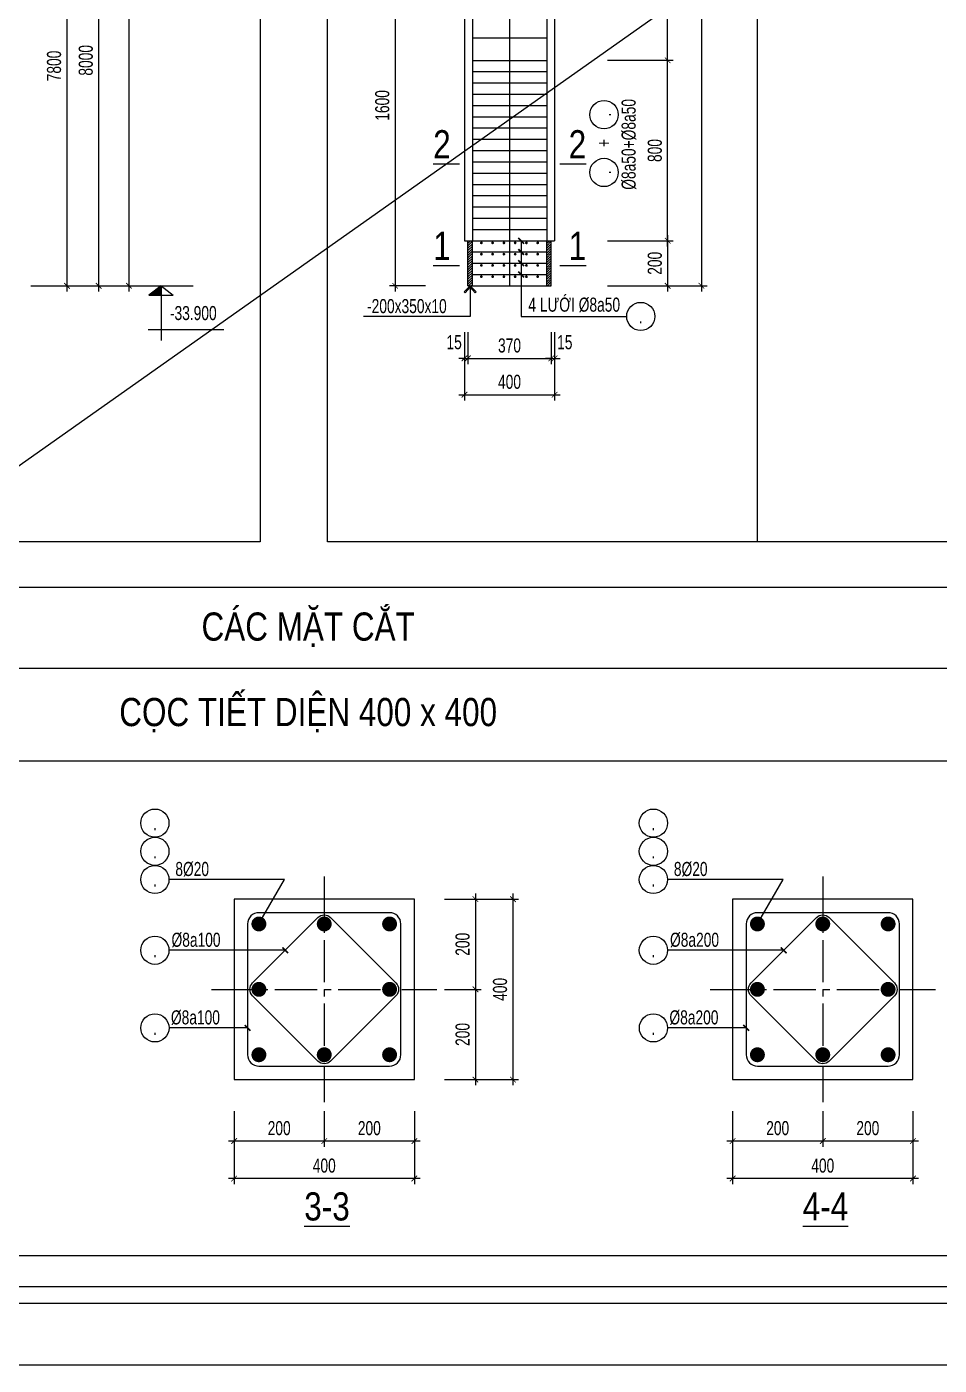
# Model space of a CAD drawing. Extents: x -24357 to 91799, y -17201 to -2351.
# Drawn here: x 76457 to 80507, y -17201 to -11265 of the extents above; entities that cross this region are included whole.
import ezdxf
from ezdxf.enums import TextEntityAlignment as Align

# ---------------------------------------------------------------- set-up
doc = ezdxf.new("R2010")
doc.units = 0
doc.header["$LTSCALE"] = 500
doc.header["$MEASUREMENT"] = 0
doc.header["$PDMODE"] = 3
doc.linetypes.add('CENTER2', pattern=[1.125, 0.75, -0.125, 0.125, -0.125])
doc.layers.get('0').update_dxf_attribs({"linetype": 'CONTINUOUS'})
doc.layers.get('DEFPOINTS').update_dxf_attribs({"linetype": 'CONTINUOUS'})
for name, color, linetype in [('CDC-KHUNGTEN', 7, 'CONTINUOUS'), ('CDC.01.AXIS', 160, 'CENTER2'), ('CDC.02.DIM', 1, 'CONTINUOUS'), ('CDC.03.BORDER', 3, 'CONTINUOUS'), ('CDC.05.STEEL', 4, 'CONTINUOUS'), ('CDC.06.TEXT', 2, 'CONTINUOUS'), ('CDC.10.HATCH', 251, 'CONTINUOUS'), ('CDC.11.NOTE', 8, 'CONTINUOUS')]:
    doc.layers.add(name, color=color, linetype=linetype)
doc.layers.add('KCS_Plotter', color=11, linetype='CONTINUOUS', plot=False)
doc.styles.add('ARIAL', font='arial.ttf', dxfattribs={"width": 0.7})
doc.dimstyles.new('DIM100-25', dxfattribs={"dimscale": 25, "dimtxt": 2.5, "dimasz": 1, "dimexe": 1, "dimexo": 0, "dimgap": 1, "dimtad": 1, "dimdec": 0, "dimlfac": 4, "dimzin": 0, "dimdsep": 46, "dimtxsty": 'ARIAL', "dimblk": 'ARCHTICK', "dimcen": 0, "dimdle": 1, "dimclrd": 1, "dimclre": 1, "dimclrt": 2, "dimadec": 0, "dimazin": 0, "dimtfac": 1, "dimtdec": 0, "dimtix": 1, "dimtmove": 2, "dimatfit": 3, "dimldrblk": 'ARCHTICK', "dimfxl": 1, "dimtolj": 1, "dimtzin": 0, "dimarcsym": 0})
doc.dimstyles.new('DIM25', dxfattribs={"dimscale": 25, "dimtxt": 2.5, "dimasz": 1, "dimexe": 1, "dimexo": 0, "dimgap": 1, "dimtad": 1, "dimdec": 0, "dimzin": 0, "dimdsep": 46, "dimtxsty": 'ARIAL', "dimblk": 'ARCHTICK', "dimcen": 0, "dimdle": 1, "dimclrd": 1, "dimclre": 1, "dimclrt": 2, "dimadec": 0, "dimazin": 0, "dimtfac": 1, "dimtdec": 0, "dimtix": 1, "dimtmove": 2, "dimatfit": 3, "dimldrblk": 'ARCHTICK', "dimfxl": 1, "dimtolj": 1, "dimtzin": 0, "dimarcsym": 0})
doc.dimstyles.new('DIM25X0.5', dxfattribs={"dimscale": 25, "dimtxt": 2.5, "dimasz": 1, "dimexe": 1, "dimexo": 0, "dimgap": 1, "dimtad": 1, "dimdec": 0, "dimlfac": 0.5, "dimzin": 0, "dimdsep": 46, "dimtxsty": 'ARIAL', "dimblk": 'ARCHTICK', "dimcen": 0, "dimdle": 1, "dimclrd": 1, "dimclre": 1, "dimclrt": 2, "dimadec": 0, "dimazin": 0, "dimtfac": 1, "dimtdec": 0, "dimtix": 1, "dimtmove": 2, "dimatfit": 3, "dimldrblk": 'ARCHTICK', "dimfxl": 1, "dimtolj": 1, "dimtzin": 0, "dimarcsym": 0})
pattern_1 = [(45, (-38121.826, -161240.184), (-5.30330086, 5.30330086), [])]

# ---------------------------------------------------------------- blocks, each defined once
blk = doc.blocks.new('_ArchTick')
at = {"color": 0, "linetype": 'ByBlock', "const_width": 0.15}
blk.add_lwpolyline([(-0.5, -0.5), (0.5, 0.5)], dxfattribs=at)
blk = doc.blocks.new('*D9')
at = {"layer": 'CDC.02.DIM', "color": 1, "lineweight": -2, "transparency": 16777216}
for p, q in [((76474.7, -4864.2), (76935.4, -4864.2)), ((76910.4, -4839.2), (76910.4, -12439.2)), ((76474.7, -12414.2), (76935.4, -12414.2))]:
    blk.add_line(p, q, dxfattribs=at)
at = {"layer": 'DEFPOINTS', "color": 0, "transparency": 16777216}
for p in [(76474.7, -4864.2), (76474.7, -12414.2), (76910.4, -12414.2)]:
    blk.add_point(p, dxfattribs=at)
at = {"layer": 'CDC.02.DIM', "color": 1, "lineweight": -2, "transparency": 16777216, "xscale": 25, "yscale": 25, "zscale": 25}
for p, rotation in [((76910.4, -4864.2), 90), ((76910.4, -12414.2), 270)]:
    blk.add_blockref('_ArchTick', p, dxfattribs=dict(at, rotation=rotation))
at = {"layer": 'CDC.02.DIM', "color": 2, "transparency": 16777216, "insert": (76853.5, -8639.2), "char_height": 62.5, "attachment_point": 5, "rotation": 90, "style": 'ARIAL'}
blk.add_mtext('\\A1;30200', dxfattribs=at)
blk = doc.blocks.new('*D31')
at = {"layer": 'CDC.02.DIM', "color": 1, "lineweight": -2, "transparency": 16777216}
for p, q in [((76635.4, -10439.2), (76635.4, -12439.2)), ((76474.7, -10464.2), (76660.4, -10464.2)), ((76474.7, -12414.2), (76660.4, -12414.2))]:
    blk.add_line(p, q, dxfattribs=at)
at = {"layer": 'DEFPOINTS', "color": 0, "transparency": 16777216}
for p in [(76474.7, -10464.2), (76474.7, -12414.2), (76635.4, -12414.2)]:
    blk.add_point(p, dxfattribs=at)
at = {"layer": 'CDC.02.DIM', "color": 1, "lineweight": -2, "transparency": 16777216, "xscale": 25, "yscale": 25, "zscale": 25}
for p, rotation in [((76635.4, -10464.2), 90), ((76635.4, -12414.2), 270)]:
    blk.add_blockref('_ArchTick', p, dxfattribs=dict(at, rotation=rotation))
at = {"layer": 'CDC.02.DIM', "color": 2, "transparency": 16777216, "insert": (76578.5, -11439.2), "char_height": 62.5, "attachment_point": 5, "rotation": 90, "style": 'ARIAL'}
blk.add_mtext('\\A1;7800', dxfattribs=at)
blk = doc.blocks.new('*D33')
at = {"layer": 'CDC.02.DIM', "color": 1, "lineweight": -2, "transparency": 16777216}
for p, q in [((76474.7, -10414.2), (76801.2, -10414.2)), ((76776.2, -10389.2), (76776.2, -12439.2)), ((76474.7, -12414.2), (76801.2, -12414.2))]:
    blk.add_line(p, q, dxfattribs=at)
at = {"layer": 'DEFPOINTS', "color": 0, "transparency": 16777216}
for p in [(76474.7, -10414.2), (76474.7, -12414.2), (76776.2, -12414.2)]:
    blk.add_point(p, dxfattribs=at)
at = {"layer": 'CDC.02.DIM', "color": 1, "lineweight": -2, "transparency": 16777216, "xscale": 25, "yscale": 25, "zscale": 25}
for p, rotation in [((76776.2, -10414.2), 90), ((76776.2, -12414.2), 270)]:
    blk.add_blockref('_ArchTick', p, dxfattribs=dict(at, rotation=rotation))
at = {"layer": 'CDC.02.DIM', "color": 2, "transparency": 16777216, "insert": (76719.3, -11414.2), "char_height": 62.5, "attachment_point": 5, "rotation": 90, "style": 'ARIAL'}
blk.add_mtext('\\A1;8000', dxfattribs=at)
blk = doc.blocks.new('*D37')
at = {"layer": 'CDC.02.DIM', "color": 1, "lineweight": -2, "transparency": 16777216}
for p, q in [((79301.4, -12239.2), (79301.4, -11389.2)), ((79034.2, -11414.2), (79326.4, -11414.2)), ((79034.2, -12214.2), (79326.4, -12214.2))]:
    blk.add_line(p, q, dxfattribs=at)
at = {"layer": 'DEFPOINTS', "color": 0, "transparency": 16777216}
for p in [(79034.2, -11414.2), (79301.4, -11414.2), (79034.2, -12214.2)]:
    blk.add_point(p, dxfattribs=at)
at = {"layer": 'CDC.02.DIM', "color": 1, "lineweight": -2, "transparency": 16777216, "xscale": 25, "yscale": 25, "zscale": 25}
for p, rotation in [((79301.4, -11414.2), 90), ((79301.4, -12214.2), 270)]:
    blk.add_blockref('_ArchTick', p, dxfattribs=dict(at, rotation=rotation))
at = {"layer": 'CDC.02.DIM', "color": 2, "transparency": 16777216, "insert": (79244.5, -11814.2), "char_height": 62.5, "attachment_point": 5, "rotation": 90, "style": 'ARIAL'}
blk.add_mtext('\\A1;800', dxfattribs=at)
blk = doc.blocks.new('*D38')
at = {"layer": 'CDC.02.DIM', "color": 1, "lineweight": -2, "transparency": 16777216}
for p, q in [((79034.2, -10414.2), (79326.4, -10414.2)), ((79301.4, -11439.2), (79301.4, -10389.2)), ((79034.2, -11414.2), (79326.4, -11414.2))]:
    blk.add_line(p, q, dxfattribs=at)
at = {"layer": 'DEFPOINTS', "color": 0, "transparency": 16777216}
for p in [(79034.2, -10414.2), (79301.4, -10414.2), (79034.2, -11414.2)]:
    blk.add_point(p, dxfattribs=at)
at = {"layer": 'CDC.02.DIM', "color": 1, "lineweight": -2, "transparency": 16777216, "xscale": 25, "yscale": 25, "zscale": 25}
for p, rotation in [((79301.4, -10414.2), 90), ((79301.4, -11414.2), 270)]:
    blk.add_blockref('_ArchTick', p, dxfattribs=dict(at, rotation=rotation))
at = {"layer": 'CDC.02.DIM', "color": 2, "transparency": 16777216, "insert": (79244.5, -10914.2), "char_height": 62.5, "attachment_point": 5, "rotation": 90, "style": 'ARIAL'}
blk.add_mtext('\\A1;1000', dxfattribs=at)
blk = doc.blocks.new('*D39')
at = {"layer": 'CDC.02.DIM', "color": 1, "lineweight": -2, "transparency": 16777216}
for p, q in [((79034.2, -12214.2), (79326.4, -12214.2)), ((79301.4, -12189.2), (79301.4, -12439.2)), ((79034.2, -12414.2), (79326.4, -12414.2))]:
    blk.add_line(p, q, dxfattribs=at)
at = {"layer": 'DEFPOINTS', "color": 0, "transparency": 16777216}
for p in [(79034.2, -12214.2), (79034.2, -12414.2), (79301.4, -12414.2)]:
    blk.add_point(p, dxfattribs=at)
at = {"layer": 'CDC.02.DIM', "color": 1, "lineweight": -2, "transparency": 16777216, "xscale": 25, "yscale": 25, "zscale": 25}
for p, rotation in [((79301.4, -12214.2), 90), ((79301.4, -12414.2), 270)]:
    blk.add_blockref('_ArchTick', p, dxfattribs=dict(at, rotation=rotation))
at = {"layer": 'CDC.02.DIM', "color": 2, "transparency": 16777216, "insert": (79244.5, -12314.2), "char_height": 62.5, "attachment_point": 5, "rotation": 90, "style": 'ARIAL'}
blk.add_mtext('\\A1;200', dxfattribs=at)
blk = doc.blocks.new('*D41')
at = {"layer": 'CDC.02.DIM', "color": 1, "lineweight": -2, "transparency": 16777216}
for p, q in [((79451.3, -4389.2), (79451.3, -12439.2)), ((79034.2, -4414.2), (79476.3, -4414.2)), ((79034.2, -12414.2), (79476.3, -12414.2))]:
    blk.add_line(p, q, dxfattribs=at)
at = {"layer": 'DEFPOINTS', "color": 0, "transparency": 16777216}
for p in [(79034.2, -4414.2), (79034.2, -12414.2), (79451.3, -12414.2)]:
    blk.add_point(p, dxfattribs=at)
at = {"layer": 'CDC.02.DIM', "color": 1, "lineweight": -2, "transparency": 16777216, "xscale": 25, "yscale": 25, "zscale": 25}
for p, rotation in [((79451.3, -4414.2), 90), ((79451.3, -12414.2), 270)]:
    blk.add_blockref('_ArchTick', p, dxfattribs=dict(at, rotation=rotation))
at = {"layer": 'CDC.02.DIM', "color": 2, "transparency": 16777216, "insert": (79394.4, -8414.2), "char_height": 62.5, "attachment_point": 5, "rotation": 90, "style": 'ARIAL'}
blk.add_mtext('\\A1;8000', dxfattribs=at)
blk = doc.blocks.new('*D45')
at = {"layer": 'CDC.02.DIM', "color": 1, "lineweight": -2, "transparency": 16777216}
for p, q in [((78399.6, -12620.3), (78399.6, -12761.1)), ((78414.6, -12620.3), (78414.6, -12761.1)), ((78399.6, -12736.1), (78374.6, -12736.1)), ((78399.6, -12736.1), (78414.6, -12736.1)), ((78414.6, -12736.1), (78439.6, -12736.1))]:
    blk.add_line(p, q, dxfattribs=at)
at = {"layer": 'DEFPOINTS', "color": 0, "transparency": 16777216}
for p in [(78399.6, -12620.3), (78414.6, -12620.3), (78414.6, -12736.1)]:
    blk.add_point(p, dxfattribs=at)
at = {"layer": 'CDC.02.DIM', "color": 1, "lineweight": -2, "transparency": 16777216, "xscale": 25, "yscale": 25, "zscale": 25}
blk.add_blockref('_ArchTick', (78399.6, -12736.1), dxfattribs=at)
at = {"layer": 'CDC.02.DIM', "color": 1, "lineweight": -2, "transparency": 16777216, "xscale": 25, "yscale": 25, "zscale": 25, "rotation": 180}
blk.add_blockref('_ArchTick', (78414.6, -12736.1), dxfattribs=at)
at = {"layer": 'CDC.02.DIM', "color": 2, "transparency": 16777216, "insert": (78353.8, -12664.6), "char_height": 62.5, "attachment_point": 5, "style": 'ARIAL'}
blk.add_mtext('\\A1;15', dxfattribs=at)
blk = doc.blocks.new('*D46')
at = {"layer": 'CDC.02.DIM', "color": 1, "lineweight": -2, "transparency": 16777216}
for p, q in [((78414.6, -12620.3), (78414.6, -12761.1)), ((78784.6, -12620.3), (78784.6, -12761.1)), ((78389.6, -12736.1), (78809.6, -12736.1))]:
    blk.add_line(p, q, dxfattribs=at)
at = {"layer": 'DEFPOINTS', "color": 0, "transparency": 16777216}
for p in [(78414.6, -12620.3), (78784.6, -12620.3), (78784.6, -12736.1)]:
    blk.add_point(p, dxfattribs=at)
at = {"layer": 'CDC.02.DIM', "color": 1, "lineweight": -2, "transparency": 16777216, "xscale": 25, "yscale": 25, "zscale": 25, "rotation": 180}
blk.add_blockref('_ArchTick', (78414.6, -12736.1), dxfattribs=at)
at = {"layer": 'CDC.02.DIM', "color": 1, "lineweight": -2, "transparency": 16777216, "xscale": 25, "yscale": 25, "zscale": 25}
blk.add_blockref('_ArchTick', (78784.6, -12736.1), dxfattribs=at)
at = {"layer": 'CDC.02.DIM', "color": 2, "transparency": 16777216, "insert": (78599.6, -12679.2), "char_height": 62.5, "attachment_point": 5, "style": 'ARIAL'}
blk.add_mtext('\\A1;370', dxfattribs=at)
blk = doc.blocks.new('*D47')
at = {"layer": 'CDC.02.DIM', "color": 1, "lineweight": -2, "transparency": 16777216}
for p, q in [((78784.6, -12620.3), (78784.6, -12761.1)), ((78799.6, -12620.3), (78799.6, -12761.1)), ((78784.6, -12736.1), (78759.6, -12736.1)), ((78784.6, -12736.1), (78799.6, -12736.1)), ((78799.6, -12736.1), (78824.6, -12736.1))]:
    blk.add_line(p, q, dxfattribs=at)
at = {"layer": 'DEFPOINTS', "color": 0, "transparency": 16777216}
for p in [(78784.6, -12620.3), (78799.6, -12620.3), (78799.6, -12736.1)]:
    blk.add_point(p, dxfattribs=at)
at = {"layer": 'CDC.02.DIM', "color": 1, "lineweight": -2, "transparency": 16777216, "xscale": 25, "yscale": 25, "zscale": 25}
blk.add_blockref('_ArchTick', (78784.6, -12736.1), dxfattribs=at)
at = {"layer": 'CDC.02.DIM', "color": 1, "lineweight": -2, "transparency": 16777216, "xscale": 25, "yscale": 25, "zscale": 25, "rotation": 180}
blk.add_blockref('_ArchTick', (78799.6, -12736.1), dxfattribs=at)
at = {"layer": 'CDC.02.DIM', "color": 2, "transparency": 16777216, "insert": (78844.9, -12664.6), "char_height": 62.5, "attachment_point": 5, "style": 'ARIAL'}
blk.add_mtext('\\A1;15', dxfattribs=at)
blk = doc.blocks.new('*D48')
at = {"layer": 'CDC.02.DIM', "color": 1, "lineweight": -2, "transparency": 16777216}
for p, q in [((78399.6, -12620.3), (78399.6, -12922.3)), ((78799.6, -12620.3), (78799.6, -12922.3)), ((78374.6, -12897.3), (78824.6, -12897.3))]:
    blk.add_line(p, q, dxfattribs=at)
at = {"layer": 'DEFPOINTS', "color": 0, "transparency": 16777216}
for p in [(78399.6, -12620.3), (78799.6, -12620.3), (78799.6, -12897.3)]:
    blk.add_point(p, dxfattribs=at)
at = {"layer": 'CDC.02.DIM', "color": 1, "lineweight": -2, "transparency": 16777216, "xscale": 25, "yscale": 25, "zscale": 25, "rotation": 180}
blk.add_blockref('_ArchTick', (78399.6, -12897.3), dxfattribs=at)
at = {"layer": 'CDC.02.DIM', "color": 1, "lineweight": -2, "transparency": 16777216, "xscale": 25, "yscale": 25, "zscale": 25}
blk.add_blockref('_ArchTick', (78799.6, -12897.3), dxfattribs=at)
at = {"layer": 'CDC.02.DIM', "color": 2, "transparency": 16777216, "insert": (78599.6, -12840.3), "char_height": 62.5, "attachment_point": 5, "style": 'ARIAL'}
blk.add_mtext('\\A1;400', dxfattribs=at)
blk = doc.blocks.new('*D51')
at = {"layer": 'CDC.02.DIM', "color": 1, "lineweight": -2, "transparency": 16777216}
for p, q in [((78092.1, -10789.2), (78092.1, -12439.2)), ((78226.3, -10814.2), (78067.1, -10814.2)), ((78226.3, -12414.2), (78067.1, -12414.2))]:
    blk.add_line(p, q, dxfattribs=at)
at = {"layer": 'DEFPOINTS', "color": 0, "transparency": 16777216}
for p in [(78226.3, -10814.2), (78092.1, -12414.2), (78226.3, -12414.2)]:
    blk.add_point(p, dxfattribs=at)
at = {"layer": 'CDC.02.DIM', "color": 1, "lineweight": -2, "transparency": 16777216, "xscale": 25, "yscale": 25, "zscale": 25}
for p, rotation in [((78092.1, -10814.2), 90), ((78092.1, -12414.2), 270)]:
    blk.add_blockref('_ArchTick', p, dxfattribs=dict(at, rotation=rotation))
at = {"layer": 'CDC.02.DIM', "color": 2, "transparency": 16777216, "insert": (78035.2, -11614.2), "char_height": 62.5, "attachment_point": 5, "rotation": 90, "style": 'ARIAL'}
blk.add_mtext('\\A1;1600', dxfattribs=at)
blk = doc.blocks.new('*D368')
at = {"layer": 'CDC.02.DIM', "color": 1, "lineweight": -2, "transparency": 16777216}
for p, q in [((77777.4, -16074.4), (77777.4, -16232.1)), ((78177.4, -16074.4), (78177.4, -16232.1)), ((78202.4, -16207.1), (77752.4, -16207.1))]:
    blk.add_line(p, q, dxfattribs=at)
at = {"layer": 'DEFPOINTS', "color": 0, "transparency": 16777216}
for p in [(77777.4, -16074.4), (78177.4, -16074.4), (77777.4, -16207.1)]:
    blk.add_point(p, dxfattribs=at)
at = {"layer": 'CDC.02.DIM', "color": 1, "lineweight": -2, "transparency": 16777216, "xscale": 25, "yscale": 25, "zscale": 25, "rotation": 180}
blk.add_blockref('_ArchTick', (77777.4, -16207.1), dxfattribs=at)
at = {"layer": 'CDC.02.DIM', "color": 1, "lineweight": -2, "transparency": 16777216, "xscale": 25, "yscale": 25, "zscale": 25}
blk.add_blockref('_ArchTick', (78177.4, -16207.1), dxfattribs=at)
at = {"layer": 'CDC.02.DIM', "color": 2, "transparency": 16777216, "insert": (77977.4, -16150.2), "char_height": 62.5, "attachment_point": 5, "style": 'ARIAL'}
blk.add_mtext('\\A1;200', dxfattribs=at)
blk = doc.blocks.new('*D369')
at = {"layer": 'CDC.02.DIM', "color": 1, "lineweight": -2, "transparency": 16777216}
for p, q in [((77377.4, -16074.4), (77377.4, -16232.1)), ((77777.4, -16074.4), (77777.4, -16232.1)), ((77802.4, -16207.1), (77352.4, -16207.1))]:
    blk.add_line(p, q, dxfattribs=at)
at = {"layer": 'DEFPOINTS', "color": 0, "transparency": 16777216}
for p in [(77377.4, -16074.4), (77777.4, -16074.4), (77377.4, -16207.1)]:
    blk.add_point(p, dxfattribs=at)
at = {"layer": 'CDC.02.DIM', "color": 1, "lineweight": -2, "transparency": 16777216, "xscale": 25, "yscale": 25, "zscale": 25, "rotation": 180}
blk.add_blockref('_ArchTick', (77377.4, -16207.1), dxfattribs=at)
at = {"layer": 'CDC.02.DIM', "color": 1, "lineweight": -2, "transparency": 16777216, "xscale": 25, "yscale": 25, "zscale": 25}
blk.add_blockref('_ArchTick', (77777.4, -16207.1), dxfattribs=at)
at = {"layer": 'CDC.02.DIM', "color": 2, "transparency": 16777216, "insert": (77577.4, -16150.2), "char_height": 62.5, "attachment_point": 5, "style": 'ARIAL'}
blk.add_mtext('\\A1;200', dxfattribs=at)
blk = doc.blocks.new('*D370')
at = {"layer": 'CDC.02.DIM', "color": 1, "lineweight": -2, "transparency": 16777216}
for p, q in [((77377.4, -16074.4), (77377.4, -16398.3)), ((78177.4, -16074.4), (78177.4, -16398.3)), ((78202.4, -16373.3), (77352.4, -16373.3))]:
    blk.add_line(p, q, dxfattribs=at)
at = {"layer": 'DEFPOINTS', "color": 0, "transparency": 16777216}
for p in [(77377.4, -16074.4), (78177.4, -16074.4), (77377.4, -16373.3)]:
    blk.add_point(p, dxfattribs=at)
at = {"layer": 'CDC.02.DIM', "color": 1, "lineweight": -2, "transparency": 16777216, "xscale": 25, "yscale": 25, "zscale": 25, "rotation": 180}
blk.add_blockref('_ArchTick', (77377.4, -16373.3), dxfattribs=at)
at = {"layer": 'CDC.02.DIM', "color": 1, "lineweight": -2, "transparency": 16777216, "xscale": 25, "yscale": 25, "zscale": 25}
blk.add_blockref('_ArchTick', (78177.4, -16373.3), dxfattribs=at)
at = {"layer": 'CDC.02.DIM', "color": 2, "transparency": 16777216, "insert": (77777.4, -16316.4), "char_height": 62.5, "attachment_point": 5, "style": 'ARIAL'}
blk.add_mtext('\\A1;400', dxfattribs=at)
blk = doc.blocks.new('*D365')
at = {"layer": 'CDC.02.DIM', "color": 1, "lineweight": -2, "transparency": 16777216}
for p, q in [((78311.2, -15134.4), (78473.4, -15134.4)), ((78448.4, -15109.4), (78448.4, -15559.4)), ((78311.2, -15534.4), (78473.4, -15534.4))]:
    blk.add_line(p, q, dxfattribs=at)
at = {"layer": 'DEFPOINTS', "color": 0, "transparency": 16777216}
for p in [(78311.2, -15134.4), (78311.2, -15534.4), (78448.4, -15534.4)]:
    blk.add_point(p, dxfattribs=at)
at = {"layer": 'CDC.02.DIM', "color": 1, "lineweight": -2, "transparency": 16777216, "xscale": 25, "yscale": 25, "zscale": 25}
for p, rotation in [((78448.4, -15134.4), 90), ((78448.4, -15534.4), 270)]:
    blk.add_blockref('_ArchTick', p, dxfattribs=dict(at, rotation=rotation))
at = {"layer": 'CDC.02.DIM', "color": 2, "transparency": 16777216, "insert": (78391.5, -15334.4), "char_height": 62.5, "attachment_point": 5, "rotation": 90, "style": 'ARIAL'}
blk.add_mtext('\\A1;200', dxfattribs=at)
blk = doc.blocks.new('*D366')
at = {"layer": 'CDC.02.DIM', "color": 1, "lineweight": -2, "transparency": 16777216}
for p, q in [((78311.2, -15534.4), (78473.4, -15534.4)), ((78448.4, -15509.4), (78448.4, -15959.4)), ((78311.2, -15934.4), (78473.4, -15934.4))]:
    blk.add_line(p, q, dxfattribs=at)
at = {"layer": 'DEFPOINTS', "color": 0, "transparency": 16777216}
for p in [(78311.2, -15534.4), (78311.2, -15934.4), (78448.4, -15934.4)]:
    blk.add_point(p, dxfattribs=at)
at = {"layer": 'CDC.02.DIM', "color": 1, "lineweight": -2, "transparency": 16777216, "xscale": 25, "yscale": 25, "zscale": 25}
for p, rotation in [((78448.4, -15534.4), 90), ((78448.4, -15934.4), 270)]:
    blk.add_blockref('_ArchTick', p, dxfattribs=dict(at, rotation=rotation))
at = {"layer": 'CDC.02.DIM', "color": 2, "transparency": 16777216, "insert": (78391.5, -15734.4), "char_height": 62.5, "attachment_point": 5, "rotation": 90, "style": 'ARIAL'}
blk.add_mtext('\\A1;200', dxfattribs=at)
blk = doc.blocks.new('*D367')
at = {"layer": 'CDC.02.DIM', "color": 1, "lineweight": -2, "transparency": 16777216}
for p, q in [((78311.2, -15134.4), (78639.6, -15134.4)), ((78614.6, -15109.4), (78614.6, -15959.4)), ((78311.2, -15934.4), (78639.6, -15934.4))]:
    blk.add_line(p, q, dxfattribs=at)
at = {"layer": 'DEFPOINTS', "color": 0, "transparency": 16777216}
for p in [(78311.2, -15134.4), (78311.2, -15934.4), (78614.6, -15934.4)]:
    blk.add_point(p, dxfattribs=at)
at = {"layer": 'CDC.02.DIM', "color": 1, "lineweight": -2, "transparency": 16777216, "xscale": 25, "yscale": 25, "zscale": 25}
for p, rotation in [((78614.6, -15134.4), 90), ((78614.6, -15934.4), 270)]:
    blk.add_blockref('_ArchTick', p, dxfattribs=dict(at, rotation=rotation))
at = {"layer": 'CDC.02.DIM', "color": 2, "transparency": 16777216, "insert": (78557.7, -15534.4), "char_height": 62.5, "attachment_point": 5, "rotation": 90, "style": 'ARIAL'}
blk.add_mtext('\\A1;400', dxfattribs=at)
blk = doc.blocks.new('*D371')
at = {"layer": 'CDC.02.DIM', "color": 1, "lineweight": -2, "transparency": 16777216}
for p, q in [((79989.7, -16074.4), (79989.7, -16232.1)), ((80389.7, -16074.4), (80389.7, -16232.1)), ((80414.7, -16207.1), (79964.7, -16207.1))]:
    blk.add_line(p, q, dxfattribs=at)
at = {"layer": 'DEFPOINTS', "color": 0, "transparency": 16777216}
for p in [(79989.7, -16074.4), (80389.7, -16074.4), (79989.7, -16207.1)]:
    blk.add_point(p, dxfattribs=at)
at = {"layer": 'CDC.02.DIM', "color": 1, "lineweight": -2, "transparency": 16777216, "xscale": 25, "yscale": 25, "zscale": 25, "rotation": 180}
blk.add_blockref('_ArchTick', (79989.7, -16207.1), dxfattribs=at)
at = {"layer": 'CDC.02.DIM', "color": 1, "lineweight": -2, "transparency": 16777216, "xscale": 25, "yscale": 25, "zscale": 25}
blk.add_blockref('_ArchTick', (80389.7, -16207.1), dxfattribs=at)
at = {"layer": 'CDC.02.DIM', "color": 2, "transparency": 16777216, "insert": (80189.7, -16150.2), "char_height": 62.5, "attachment_point": 5, "style": 'ARIAL'}
blk.add_mtext('\\A1;200', dxfattribs=at)
blk = doc.blocks.new('*D372')
at = {"layer": 'CDC.02.DIM', "color": 1, "lineweight": -2, "transparency": 16777216}
for p, q in [((79589.7, -16074.4), (79589.7, -16232.1)), ((79989.7, -16074.4), (79989.7, -16232.1)), ((80014.7, -16207.1), (79564.7, -16207.1))]:
    blk.add_line(p, q, dxfattribs=at)
at = {"layer": 'DEFPOINTS', "color": 0, "transparency": 16777216}
for p in [(79589.7, -16074.4), (79989.7, -16074.4), (79589.7, -16207.1)]:
    blk.add_point(p, dxfattribs=at)
at = {"layer": 'CDC.02.DIM', "color": 1, "lineweight": -2, "transparency": 16777216, "xscale": 25, "yscale": 25, "zscale": 25, "rotation": 180}
blk.add_blockref('_ArchTick', (79589.7, -16207.1), dxfattribs=at)
at = {"layer": 'CDC.02.DIM', "color": 1, "lineweight": -2, "transparency": 16777216, "xscale": 25, "yscale": 25, "zscale": 25}
blk.add_blockref('_ArchTick', (79989.7, -16207.1), dxfattribs=at)
at = {"layer": 'CDC.02.DIM', "color": 2, "transparency": 16777216, "insert": (79789.7, -16150.2), "char_height": 62.5, "attachment_point": 5, "style": 'ARIAL'}
blk.add_mtext('\\A1;200', dxfattribs=at)
blk = doc.blocks.new('*D373')
at = {"layer": 'CDC.02.DIM', "color": 1, "lineweight": -2, "transparency": 16777216}
for p, q in [((79589.7, -16074.4), (79589.7, -16398.3)), ((80389.7, -16074.4), (80389.7, -16398.3)), ((80414.7, -16373.3), (79564.7, -16373.3))]:
    blk.add_line(p, q, dxfattribs=at)
at = {"layer": 'DEFPOINTS', "color": 0, "transparency": 16777216}
for p in [(79589.7, -16074.4), (80389.7, -16074.4), (79589.7, -16373.3)]:
    blk.add_point(p, dxfattribs=at)
at = {"layer": 'CDC.02.DIM', "color": 1, "lineweight": -2, "transparency": 16777216, "xscale": 25, "yscale": 25, "zscale": 25, "rotation": 180}
blk.add_blockref('_ArchTick', (79589.7, -16373.3), dxfattribs=at)
at = {"layer": 'CDC.02.DIM', "color": 1, "lineweight": -2, "transparency": 16777216, "xscale": 25, "yscale": 25, "zscale": 25}
blk.add_blockref('_ArchTick', (80389.7, -16373.3), dxfattribs=at)
at = {"layer": 'CDC.02.DIM', "color": 2, "transparency": 16777216, "insert": (79989.7, -16316.4), "char_height": 62.5, "attachment_point": 5, "style": 'ARIAL'}
blk.add_mtext('\\A1;400', dxfattribs=at)
blk = doc.blocks.new('KHUNG A1')
at = {"layer": 'CDC-KHUNGTEN'}
blk.add_lwpolyline([(10366.22, 712.17), (10366.22, 1278.17), (9655.22, 1278.17), (9655.22, 712.17)], close=True, dxfattribs=at)
at = {"layer": 'CDC.10.HATCH', "color": 8}
blk.add_lwpolyline([(9652.22, 709.17), (10447.22, 709.17), (10447.22, 1281.17), (9652.22, 1281.17)], close=True, dxfattribs=at)
at = {"layer": 'DEFPOINTS', "color": 1}
blk.add_lwpolyline([(9617.22, 698.17), (9617.22, 1292.17), (10458.22, 1292.17), (10458.22, 698.17), (9617.22, 698.17)], close=True, dxfattribs=at)

msp = doc.modelspace()

# ---------------------------------------------------------------- hatches: boundary and pattern name
at = {"layer": 'CDC.10.HATCH'}
h = msp.add_hatch(dxfattribs=at)
h.set_pattern_fill('ANSI31', color=256, scale=60, style=0)
h.set_pattern_definition(pattern_1)
h.paths.add_polyline_path([(78434.63, -12214.24), (78414.63, -12214.24), (78414.63, -12414.24), (78434.63, -12414.24)])
h = msp.add_hatch(dxfattribs=at)
h.set_pattern_fill('ANSI31', color=256, scale=60, style=0)
h.set_pattern_definition(pattern_1)
h.paths.add_polyline_path([(78784.63, -12214.24), (78764.63, -12214.24), (78764.63, -12414.24), (78784.63, -12414.24)])

# ---------------------------------------------------------------- linework, layer by layer
at = {"layer": 'CDC.01.AXIS', "ltscale": 0.5}
for p, q in [((77777.38, -15034.42), (77777.38, -16034.42)), ((79989.71, -15034.42), (79989.71, -16034.42)), ((77277.38, -15534.42), (78277.38, -15534.42)), ((79489.71, -15534.42), (80489.71, -15534.42))]:
    msp.add_line(p, q, dxfattribs=at)
at = {"layer": 'CDC.03.BORDER'}
for p, q in [((79698.68, -3598.9), (79698.68, -13550.39)), ((78399.63, -4614.24), (78399.63, -12214.24)), ((78799.63, -4614.24), (78799.63, -12214.24)), ((78399.63, -12214.24), (78434.63, -12214.24)), ((78414.63, -12414.24), (78414.63, -12214.24)), ((78434.63, -12414.24), (78434.63, -12214.24)), ((78764.63, -12214.24), (78799.63, -12214.24)), ((78764.63, -12414.24), (78764.63, -12214.24)), ((78784.63, -12414.24), (78784.63, -12214.24)), ((78414.63, -12414.24), (78784.63, -12414.24)), ((72253.64, -14110.39), (83511.14, -14110.39)), ((72253.64, -14520.39), (83511.14, -14520.39))]:
    msp.add_line(p, q, dxfattribs=at)
for points in [[(73651.16, -3138.9), (77492.45, -3138.9), (77492.45, -13550.39), (73651.16, -13550.39)], [(77792.45, -3138.9), (83511.14, -3138.9), (83511.14, -13550.39), (77792.45, -13550.39)], [(77377.38, -15934.42), (78177.38, -15934.42), (78177.38, -15134.42), (77377.38, -15134.42)], [(79589.71, -15934.42), (80389.71, -15934.42), (80389.71, -15134.42), (79589.71, -15134.42)]]:
    msp.add_lwpolyline(points, close=True, dxfattribs=at)
msp.add_lwpolyline([(83511.14, -16715.75), (72253.64, -16715.75), (72253.64, -13750.39), (83511.14, -13750.39)], dxfattribs=at)
at = {"layer": 'CDC.05.STEEL'}
for p, q in [((78599.63, -4414.24), (78599.63, -12414.24)), ((78434.63, -4614.24), (78434.63, -12214.24)), ((78764.63, -4614.24), (78764.63, -12214.24)), ((78434.63, -11314.24), (78764.63, -11314.24)), ((78434.63, -11414.24), (78764.63, -11414.24)), ((78434.63, -11464.24), (78764.63, -11464.24)), ((78434.63, -11514.24), (78764.63, -11514.24)), ((78434.63, -11564.24), (78764.63, -11564.24)), ((78434.63, -11614.24), (78764.63, -11614.24)), ((78434.63, -11664.24), (78764.63, -11664.24)), ((78434.63, -11714.24), (78764.63, -11714.24)), ((78434.63, -11764.24), (78764.63, -11764.24)), ((78434.63, -11814.24), (78764.63, -11814.24)), ((78434.63, -11864.24), (78764.63, -11864.24)), ((78434.63, -11914.24), (78764.63, -11914.24)), ((78434.63, -11964.24), (78764.63, -11964.24)), ((78434.63, -12014.24), (78764.63, -12014.24)), ((78434.63, -12064.24), (78764.63, -12064.24)), ((78434.63, -12114.24), (78764.63, -12114.24)), ((78434.63, -12164.24), (78764.63, -12164.24)), ((78429.63, -12214.24), (78769.63, -12214.24)), ((78434.63, -12264.24), (78764.63, -12264.24)), ((78434.63, -12314.24), (78764.63, -12314.24)), ((78434.63, -12364.24), (78764.63, -12364.24))]:
    msp.add_line(p, q, dxfattribs=at)
for points, const_width in [([(78474.63, -12226.85, -1), (78474.63, -12220.85, -1)], 6), ([(78524.63, -12226.85, -1), (78524.63, -12220.85, -1)], 6), ([(78574.63, -12226.85, -1), (78574.63, -12220.85, -1)], 6), ([(78624.63, -12226.85, -1), (78624.63, -12220.85, -1)], 6), ([(78674.63, -12226.85, -1), (78674.63, -12220.85, -1)], 6), ([(78724.63, -12226.85, -1), (78724.63, -12220.85, -1)], 6), ([(78474.63, -12276.85, -1), (78474.63, -12270.85, -1)], 6), ([(78524.63, -12276.85, -1), (78524.63, -12270.85, -1)], 6), ([(78574.63, -12276.85, -1), (78574.63, -12270.85, -1)], 6), ([(78624.63, -12276.85, -1), (78624.63, -12270.85, -1)], 6), ([(78674.63, -12276.85, -1), (78674.63, -12270.85, -1)], 6), ([(78724.63, -12276.85, -1), (78724.63, -12270.85, -1)], 6), ([(78474.63, -12326.85, -1), (78474.63, -12320.85, -1)], 6), ([(78524.63, -12326.85, -1), (78524.63, -12320.85, -1)], 6), ([(78574.63, -12326.85, -1), (78574.63, -12320.85, -1)], 6), ([(78624.63, -12326.85, -1), (78624.63, -12320.85, -1)], 6), ([(78674.63, -12326.85, -1), (78674.63, -12320.85, -1)], 6), ([(78724.63, -12326.85, -1), (78724.63, -12320.85, -1)], 6), ([(78474.63, -12376.85, -1), (78474.63, -12370.85, -1)], 6), ([(78524.63, -12376.85, -1), (78524.63, -12370.85, -1)], 6), ([(78574.63, -12376.85, -1), (78574.63, -12370.85, -1)], 6), ([(78624.63, -12376.85, -1), (78624.63, -12370.85, -1)], 6), ([(78674.63, -12376.85, -1), (78674.63, -12370.85, -1)], 6), ([(78724.63, -12376.85, -1), (78724.63, -12370.85, -1)], 6), ([(77499.08, -15232.73, 1), (77475.69, -15256.11, 1)], 33.08), ([(77789.08, -15232.73, 1), (77765.69, -15256.11, 1)], 33.08), ([(78055.69, -15232.73, -1), (78079.08, -15256.11, -1)], 33.08), ([(79711.41, -15232.73, 1), (79688.02, -15256.11, 1)], 33.08), ([(80001.41, -15232.73, 1), (79978.02, -15256.11, 1)], 33.08), ([(80268.02, -15232.73, -1), (80291.41, -15256.11, -1)], 33.08), ([(77499.08, -15546.11, -1), (77475.69, -15522.73, -1)], 33.08), ([(78055.69, -15546.11, 1), (78079.08, -15522.73, 1)], 33.07), ([(79711.41, -15546.11, -1), (79688.02, -15522.73, -1)], 33.08), ([(80268.02, -15546.11, 1), (80291.41, -15522.73, 1)], 33.07), ([(77499.08, -15836.11, -1), (77475.69, -15812.73, -1)], 33.08), ([(77789.08, -15836.11, -1), (77765.69, -15812.73, -1)], 33.08), ([(78055.69, -15836.11, 1), (78079.08, -15812.73, 1)], 33.08), ([(79711.41, -15836.11, -1), (79688.02, -15812.73, -1)], 33.08), ([(80001.41, -15836.11, -1), (79978.02, -15812.73, -1)], 33.08), ([(80268.02, -15836.11, 1), (80291.41, -15812.73, 1)], 33.08)]:
    msp.add_lwpolyline(points, format="xyb", close=True, dxfattribs=dict(at, const_width=const_width))
for points in [[(77487.38, -15874.42), (78067.38, -15874.42, 0.4142136), (78117.38, -15824.42), (78117.38, -15244.42, 0.4142136), (78067.38, -15194.42), (77487.38, -15194.42, 0.4142136), (77437.38, -15244.42), (77437.38, -15824.42, 0.4142136)], [(79699.71, -15874.42), (80279.71, -15874.42, 0.4142136), (80329.71, -15824.42), (80329.71, -15244.42, 0.4142136), (80279.71, -15194.42), (79699.71, -15194.42, 0.4142136), (79649.71, -15244.42), (79649.71, -15824.42, 0.4142136)], [(77459.1, -15506.13), (77749.1, -15216.13, -0.4142136), (77805.67, -15216.13), (78095.67, -15506.13, -0.4142136), (78095.67, -15562.7), (77805.67, -15852.7, -0.4142136), (77749.1, -15852.7), (77459.1, -15562.7, -0.4142136)], [(79671.43, -15506.13), (79961.43, -15216.13, -0.4142136), (80018, -15216.13), (80308, -15506.13, -0.4142136), (80308, -15562.7), (80018, -15852.7, -0.4142136), (79961.43, -15852.7), (79671.43, -15562.7, -0.4142136)]]:
    msp.add_lwpolyline(points, format="xyb", close=True, dxfattribs=at)
at = {"layer": 'CDC.11.NOTE'}
for p, q in [((76910.4, -12414.24), (77195.66, -12414.24)), ((77053.03, -12414.24), (76999.03, -12455.63)), ((76999.03, -12455.63), (77107.03, -12455.63)), ((77053.03, -12414.24), (77053.03, -12656.77)), ((77053.03, -12414.24), (77107.03, -12455.63)), ((76996.73, -12607.95), (77332.41, -12607.95)), ((77604.1, -15361.13), (77088.32, -15361.13)), ((79816.43, -15361.13), (79300.65, -15361.13)), ((77437.38, -15705.35), (77088.49, -15705.35)), ((79649.71, -15705.35), (79300.82, -15705.35))]:
    msp.add_line(p, q, dxfattribs=at)
at = {"layer": 'CDC.11.NOTE', "const_width": 7.5}
for points in [[(78664.14, -12227.12), (78638.39, -12201.37)], [(78664.14, -12277.12), (78638.39, -12251.37)], [(78664.14, -12327.12), (78638.39, -12301.37)], [(78664.14, -12377.12), (78638.39, -12351.37)], [(77616.97, -15374.01), (77591.23, -15348.26)], [(79829.3, -15374.01), (79803.56, -15348.26)], [(77450.25, -15718.22), (77424.51, -15692.48)], [(79662.59, -15718.22), (79636.84, -15692.48)]]:
    msp.add_lwpolyline(points, dxfattribs=at)
at = {"layer": 'CDC.11.NOTE'}
for points in [[(78651.27, -12214.24), (78651.27, -12549.99), (79119.58, -12549.99)], [(78425.07, -12414.24), (78451.8, -12440.97), (78447.34, -12445.43), (78425.07, -12420.54), (78402.8, -12445.43), (78398.34, -12440.97), (78425.07, -12414.24), (78425.07, -12414.24), (78425.07, -12549.99), (77950.9, -12549.99)], [(77487.38, -15244.42), (77601.22, -15047.24), (77088.32, -15047.24)], [(79699.71, -15244.42), (79813.56, -15047.24), (79300.65, -15047.24)]]:
    msp.add_lwpolyline(points, dxfattribs=at)
for centre, radius in [((79019.1, -11655.27), 63), ((79019.1, -11911.48), 63), ((79182.08, -12549.99), 62.5), ((77025.82, -14797.24), 62.5), ((79238.15, -14797.24), 62.5), ((77025.82, -14922.24), 62.5), ((79238.15, -14922.24), 62.5), ((77025.82, -15047.24), 62.5), ((79238.15, -15047.24), 62.5), ((77025.82, -15361.13), 62.5), ((79238.15, -15361.13), 62.5), ((77025.99, -15705.35), 62.5), ((79238.32, -15705.35), 62.5)]:
    msp.add_circle(centre, radius, dxfattribs=at)
msp.add_solid([(76999.03, -12455.63), (77053.03, -12414.24), (77053.03, -12455.63), (77053.03, -12414.24)], dxfattribs=at)
at = {"layer": 'KCS_Plotter'}
msp.add_line((70773.64, -17201.4), (91798.64, -2351.4), dxfattribs=at)

# ---------------------------------------------------------------- block references
at = {"xscale": 25, "yscale": 25, "zscale": 25}
msp.add_blockref('KHUNG A1', (-169656.95, -34655.74), dxfattribs=at)

# ---------------------------------------------------------------- texts
at = {"layer": 'CDC.06.TEXT', "style": 'ARIAL', "width": 0.7}
for s, p in [('%%C8a50+%%C8a50', (79159.37, -11988.25)), ('+', (79049.09, -11798.92))]:
    msp.add_text(s, height=62.5, rotation=90, dxfattribs=at).set_placement(p)
for p in [(79019.1, -11655.27), (79019.1, -11911.48)]:
    msp.add_text('.', height=62.5, rotation=90, dxfattribs=at).set_placement(p, align=Align.MIDDLE_CENTER)
at = {"layer": 'CDC.06.TEXT', "style": 'ARIAL', "width": 0.8}
for s, p in [('%%U2 ', (78319.14, -11848.98)), ('%%U 2', (78881.58, -11848.98)), ('%%U1 ', (78319.14, -12299.37)), ('%%U 1', (78881.58, -12299.37)), ('CÁC MẶT CẮT', (77706.04, -13987.97)), ('CỌC TIẾT DIỆN 400 x 400', (77706.04, -14367.04))]:
    msp.add_text(s, height=125, dxfattribs=at).set_placement(p, align=Align.CENTER)
at = {"layer": 'CDC.06.TEXT', "style": 'ARIAL'}
for s, height, width, p in [('4 LƯỚI %%C8a50', 62.5, 0.7, (78886.76, -12490.82)), ('-33.900', 62.5, 0.7, (77196.31, -12535.04)), ('8%%C20', 62.5, 0.7, (77191.34, -15000.47)), ('8%%C20', 62.5, 0.7, (79403.67, -15000.47)), ('%%C8a100', 62.5, 0.7, (77208.33, -15314.36)), ('%%C8a200', 62.5, 0.7, (79420.66, -15314.36)), ('%%C8a100', 62.5, 0.7, (77205.74, -15658.57)), ('%%C8a200', 62.5, 0.7, (79418.07, -15658.57)), ('%%U3-3', 125, 0.8, (77789.6, -16496.94)), ('%%U4-4', 125, 0.8, (80001.93, -16496.94))]:
    msp.add_text(s, height=height, dxfattribs=dict(at, width=width)).set_placement(p, align=Align.MIDDLE)
at = {"layer": 'CDC.06.TEXT', "style": 'ARIAL', "width": 0.7}
msp.add_text('-200x350x10', height=62.5, dxfattribs=at).set_placement((77967.52, -12535.41))
for p in [(79182.08, -12549.99), (77025.82, -14797.24), (79238.15, -14797.24), (77025.82, -14922.24), (79238.15, -14922.24), (77025.82, -15047.24), (79238.15, -15047.24), (77025.82, -15361.13), (79238.15, -15361.13), (77025.99, -15705.35), (79238.32, -15705.35)]:
    msp.add_text('.', height=62.5, dxfattribs=at).set_placement(p, align=Align.MIDDLE_CENTER)

# ---------------------------------------------------------------- dimensions: what is measured, and where the dimension line sits
at = {"layer": 'CDC.02.DIM'}
for base, p1, p2, angle, dimstyle, picture, middle in [((79451.35, -12414.24), (79034.17, -4414.24), (79034.17, -12414.24), 90, 'DIM25', '*D41', (79394.44, -8414.24)), ((76910.4, -12414.24), (76474.71, -4864.24), (76474.71, -12414.24), 90, 'DIM100-25', '*D9', (76853.47, -8639.24)), ((76776.18, -12414.24), (76474.71, -10414.24), (76474.71, -12414.24), 90, 'DIM100-25', '*D33', (76719.27, -11414.24)), ((76635.4, -12414.24), (76474.71, -10464.24), (76474.71, -12414.24), 90, 'DIM100-25', '*D31', (76578.49, -11439.24)), ((79301.43, -10414.24), (79034.17, -11414.24), (79034.17, -10414.24), 270, 'DIM25', '*D38', (79244.52, -10914.24)), ((78092.09, -12414.24), (78226.31, -10814.24), (78226.31, -12414.24), 90, 'DIM25', '*D51', (78035.18, -11614.24)), ((79301.43, -11414.24), (79034.17, -12214.24), (79034.17, -11414.24), 270, 'DIM25', '*D37', (79244.52, -11814.24)), ((79301.43, -12414.24), (79034.17, -12214.24), (79034.17, -12414.24), 270, 'DIM25', '*D39', (79244.52, -12314.24)), ((78448.37, -15534.42), (78311.22, -15134.42), (78311.22, -15534.42), 90, 'DIM25X0.5', '*D365', (78391.46, -15334.42)), ((78614.65, -15934.42), (78311.22, -15134.42), (78311.22, -15934.42), 90, 'DIM25X0.5', '*D367', (78557.74, -15534.42)), ((78448.37, -15934.42), (78311.22, -15534.42), (78311.22, -15934.42), 90, 'DIM25X0.5', '*D366', (78391.46, -15734.42))]:
    dim = msp.add_linear_dim(base=base, p1=p1, p2=p2, angle=angle, dimstyle=dimstyle, dxfattribs=at)
    dim.commit()
    dim.dimension.update_dxf_attribs({"geometry": picture, "text_midpoint": middle})
for base, p1, p2, picture, middle in [((78414.63, -12736.13), (78399.63, -12620.32), (78414.63, -12620.32), '*D45', (78353.81, -12664.63)), ((78799.63, -12736.13), (78784.63, -12620.32), (78799.63, -12620.32), '*D47', (78844.89, -12664.63))]:
    dim = msp.add_linear_dim(base=base, p1=p1, p2=p2, dimstyle='DIM25', dxfattribs=at)
    dim.commit()
    dim.dimension.update_dxf_attribs({"geometry": picture, "text_midpoint": middle, "dimtype": 160})
for base, p1, p2, dimstyle, picture, middle in [((78799.63, -12897.26), (78399.63, -12620.32), (78799.63, -12620.32), 'DIM25', '*D48', (78599.63, -12840.35)), ((78784.63, -12736.13), (78414.63, -12620.32), (78784.63, -12620.32), 'DIM25', '*D46', (78599.63, -12679.2)), ((77377.38, -16207.07), (77777.38, -16074.42), (77377.38, -16074.42), 'DIM25X0.5', '*D369', (77577.38, -16150.16)), ((77377.38, -16373.34), (78177.38, -16074.42), (77377.38, -16074.42), 'DIM25X0.5', '*D370', (77777.38, -16316.43)), ((77777.38, -16207.07), (78177.38, -16074.42), (77777.38, -16074.42), 'DIM25X0.5', '*D368', (77977.38, -16150.16)), ((79589.71, -16207.07), (79989.71, -16074.42), (79589.71, -16074.42), 'DIM25X0.5', '*D372', (79789.71, -16150.16)), ((79589.71, -16373.34), (80389.71, -16074.42), (79589.71, -16074.42), 'DIM25X0.5', '*D373', (79989.71, -16316.43)), ((79989.71, -16207.07), (80389.71, -16074.42), (79989.71, -16074.42), 'DIM25X0.5', '*D371', (80189.71, -16150.16))]:
    dim = msp.add_linear_dim(base=base, p1=p1, p2=p2, dimstyle=dimstyle, dxfattribs=at)
    dim.commit()
    dim.dimension.update_dxf_attribs({"geometry": picture, "text_midpoint": middle})

doc.saveas('drawing.dxf')
